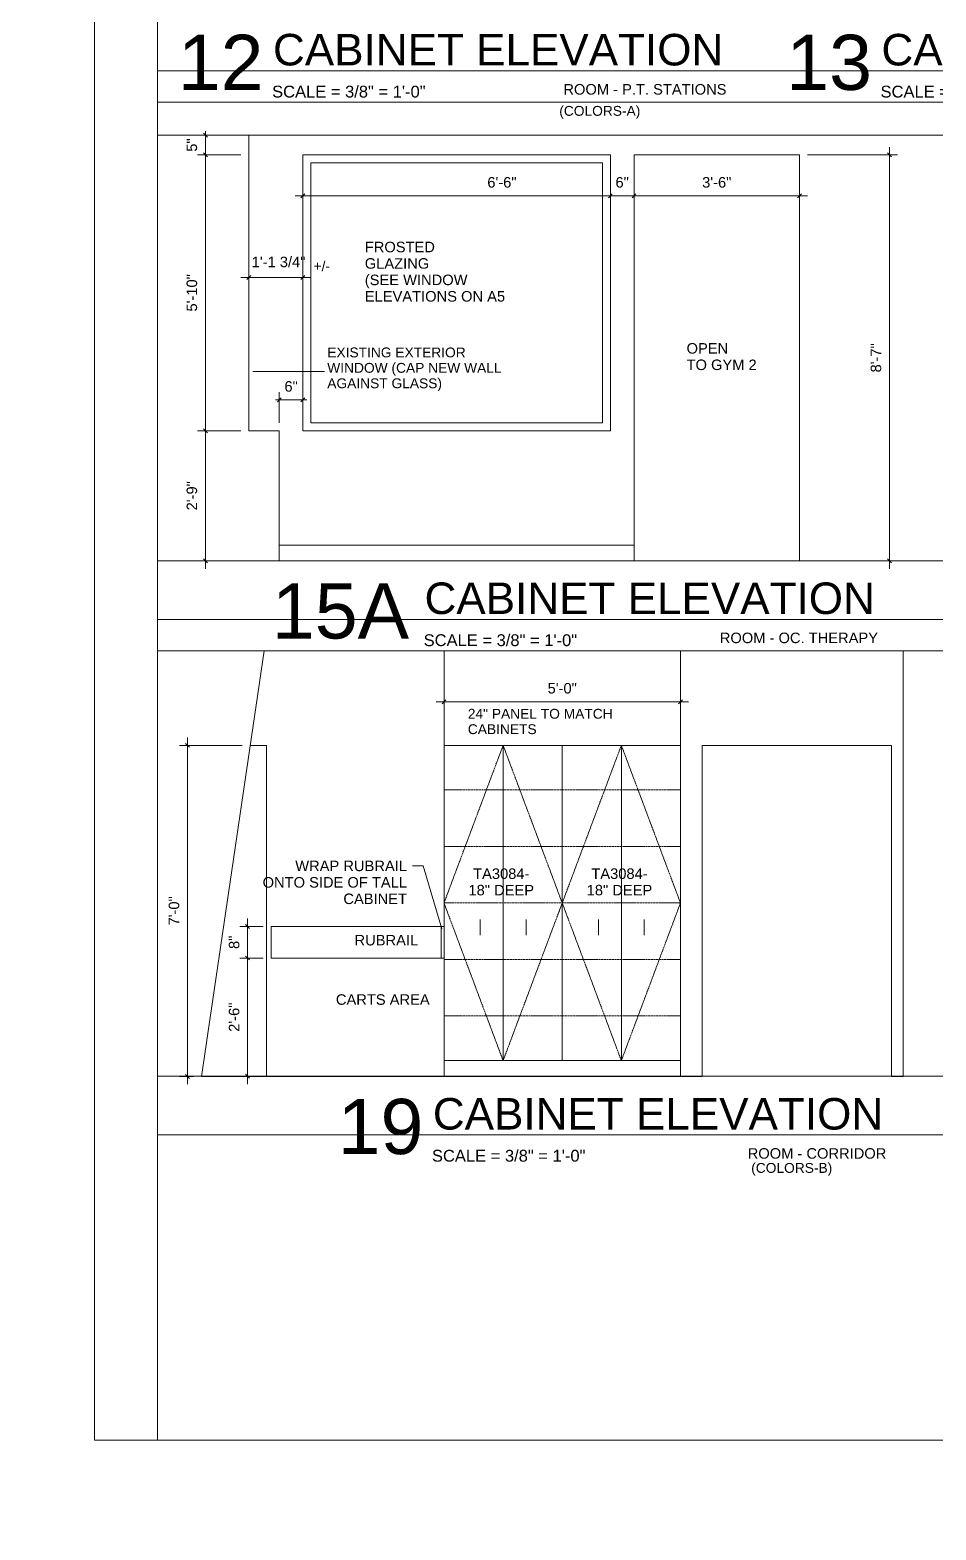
# Model space of a CAD drawing. Header units: inches. Extents: x -2804 to 58974, y -36095 to 66.
# Drawn here: x 22642.4 to 22872.3, y -21581.3 to -21200.7 of the extents above; entities that cross this region are included whole.
import ezdxf

# ---------------------------------------------------------------- set-up
doc = ezdxf.new("R2010")
doc.units = ezdxf.units.IN
doc.header["$MEASUREMENT"] = 0
doc.header["$XCLIPFRAME"] = 2
doc.linetypes.add('IMPORT-DASHED2', pattern=[0.1875, 0.125, -0.0625])
doc.layers.get('DEFPOINTS').update_dxf_attribs({"lineweight": 9})
for name, color, linetype, lineweight in [('003-GRE', 7, 'Continuous', 9), ('007-WHI', 7, 'Continuous', 9), ('15xx-Jefferson-REHAB-pr5_dwg', 45, 'Continuous', 9), ('171-LBLU-SC20', 7, 'Continuous', 9), ('A-DIM', 7, 'Continuous', 9), ('A-TEXT', 7, 'Continuous', 9), ('G-ANNO-REFR', 1, 'Continuous', 9)]:
    doc.layers.add(name, color=color, linetype=linetype, lineweight=lineweight)
doc.styles.add('Arial', font='arial.ttf', dxfattribs={"height": 2.666667})
doc.styles.add('Arial_18', font='arial.ttf', dxfattribs={"height": 14})
doc.styles.add('Arial_19', font='arial.ttf', dxfattribs={"height": 8})
doc.styles.add('Arial_20', font='arial.ttf', dxfattribs={"height": 3})
doc.styles.add('Arial_21', font='arial.ttf', dxfattribs={"height": 2.5})
picture_1 = doc.add_image_def('image1.jpg', size_in_pixel=(1920, 1080))

# ---------------------------------------------------------------- blocks, each defined once
blk = doc.blocks.new('15xx-Jefferson-REHAB-pr5_dwg__ARCHTICK-1286411-Site Locator Map')
at = {"layer": 'A-DIM'}
blk.add_line((-0.5, -0.5), (0.5, 0.5), dxfattribs=at)
blk = doc.blocks.new('15xx-Jefferson-REHAB-pr5_dwg-1211969-Site Locator Map')
at = {"lineweight": 9}
blk.add_line((12332.47, 11627.76), (12242.47, 11627.76), dxfattribs=at)
at = {"lineweight": 9, "flags": 128}
for points in [[(12248.47, 11726.76), (12326.47, 11726.76), (12326.47, 11656.76), (12248.47, 11656.76)], [(12240.41, 11530.95), (12284.26, 11530.95), (12284.26, 11522.96), (12240.41, 11522.96)], [(12284.26, 11530.95), (12283.53, 11530.95), (12283.53, 11522.96), (12284.26, 11522.96)]]:
    blk.add_lwpolyline(points, close=True, dxfattribs=at)
blk.add_lwpolyline([(12248.47, 11664.82), (12248.47, 11656.76), (12326.47, 11656.76)], dxfattribs=at)
at = {"layer": '003-GRE', "flags": 128}
for points in [[(12242.47, 11656.76), (12234.72, 11656.76), (12234.72, 11731.76), (12234.72, 11656.76)], [(12332.47, 11623.76), (12332.47, 11726.76), (12374.47, 11726.76), (12374.47, 11623.76), (12242.47, 11623.76), (12242.47, 11656.76), (12242.47, 11623.76)], [(12239.26, 11492.93), (12239.26, 11576.93), (12235.05, 11576.93)]]:
    blk.add_lwpolyline(points, dxfattribs=at)
blk.add_lwpolyline([(12400.8, 11492.93), (12400.8, 11600.93), (12238.59, 11600.93), (12222.7, 11492.93), (12349.8, 11492.93), (12349.8, 11576.93), (12397.8, 11576.93), (12397.8, 11492.93)], close=True, dxfattribs=at)
at = {"layer": '007-WHI'}
for p, q in [((12284.26, 11492.93), (12284.26, 11600.93)), ((12344.26, 11492.93), (12344.26, 11600.93)), ((12344.26, 11576.93), (12284.26, 11576.93)), ((12299.26, 11496.93), (12299.26, 11576.93)), ((12314.26, 11496.93), (12314.26, 11576.93)), ((12329.26, 11496.93), (12329.26, 11576.93)), ((12293.46, 11532.72), (12293.46, 11528.72)), ((12305.07, 11532.72), (12305.07, 11528.72)), ((12323.46, 11532.72), (12323.46, 11528.72)), ((12335.07, 11532.72), (12335.07, 11528.72)), ((12344.26, 11496.93), (12284.26, 11496.93))]:
    blk.add_line(p, q, dxfattribs=at)
at = {"layer": '007-WHI', "linetype": 'IMPORT-DASHED2'}
for p, q in [((12344.26, 11565.6), (12284.26, 11565.6)), ((12344.26, 11551.27), (12284.26, 11551.27)), ((12344.26, 11522.6), (12284.26, 11522.6)), ((12344.26, 11508.27), (12284.26, 11508.27))]:
    blk.add_line(p, q, dxfattribs=at)
at = {"layer": '007-WHI', "linetype": 'IMPORT-DASHED2', "flags": 128}
blk.add_lwpolyline([(12284.26, 11536.93), (12299.26, 11576.93), (12314.26, 11536.93), (12329.26, 11576.93), (12344.26, 11536.93)], dxfattribs=at)
blk.add_lwpolyline([(12299.26, 11496.93), (12314.26, 11536.93), (12329.26, 11496.93), (12344.26, 11536.93), (12284.26, 11536.93)], close=True, dxfattribs=at)
at = {"layer": '171-LBLU-SC20', "flags": 128}
blk.add_lwpolyline([(12250.47, 11658.76), (12250.47, 11724.76), (12286.47, 11724.76), (12324.47, 11724.76), (12324.47, 11658.76), (12286.47, 11658.76)], close=True, dxfattribs=at)
at = {"layer": 'A-DIM'}
for p, q in [((12232.72, 11731.76), (12221.71, 11731.76)), ((12223.71, 11654.76), (12223.71, 11728.76)), ((12397.29, 11621.76), (12397.29, 11728.76)), ((12234.72, 11724.76), (12234.72, 11693.68)), ((12374.47, 11724.76), (12374.47, 11714.36)), ((12376.47, 11726.76), (12399.29, 11726.76)), ((12328.47, 11716.36), (12246.47, 11716.36)), ((12330.47, 11716.36), (12376.47, 11716.36)), ((12250.47, 11695.68), (12232.72, 11695.68)), ((12242.47, 11658.76), (12242.47, 11666.57)), ((12248.47, 11658.76), (12248.47, 11666.57)), ((12232.72, 11656.76), (12221.71, 11656.76)), ((12223.71, 11621.76), (12223.71, 11658.76)), ((12240.47, 11623.76), (12221.71, 11623.76)), ((12376.47, 11623.76), (12399.29, 11623.76)), ((12282.26, 11587.98), (12346.26, 11587.98)), ((12284.26, 11578.93), (12284.26, 11589.98)), ((12344.26, 11578.93), (12344.26, 11589.98)), ((12219.17, 11578.93), (12219.17, 11490.93)), ((12233.05, 11576.93), (12217.17, 11576.93)), ((12238.41, 11530.95), (12232.43, 11530.95)), ((12234.43, 11520.96), (12234.43, 11532.95)), ((12234.43, 11490.95), (12234.43, 11524.96)), ((12220.7, 11492.93), (12217.17, 11492.93)), ((12237.91, 11492.95), (12232.43, 11492.95))]:
    blk.add_line(p, q, dxfattribs=at)
at = {"layer": 'A-DIM', "flags": 128}
for points in [[(12223.71, 11725.76), (12223.71, 11726.76), (12223.71, 11731.76), (12223.71, 11732.76)], [(12248.47, 11693.68), (12248.47, 11724.76), (12248.47, 11714.36)], [(12325.47, 11716.36), (12326.47, 11716.36), (12332.47, 11716.36), (12333.47, 11716.36)], [(12241.47, 11664.57), (12242.47, 11664.57), (12248.47, 11664.57), (12249.47, 11664.57)]]:
    blk.add_lwpolyline(points, dxfattribs=at)
for points in [[(12221.71, 11726.76), (12232.72, 11726.76)], [(12326.47, 11714.36), (12326.47, 11724.76)], [(12332.47, 11714.36), (12332.47, 11724.76)], [(12232.43, 11522.96), (12238.41, 11522.96)]]:
    blk.add_lwpolyline(points, close=True, dxfattribs=at)
at = {"layer": 'A-TEXT', "flags": 128}
for points in [[(12235.72, 11671.77), (12253.91, 11671.77), (12250.26, 11671.77)], [(12283.7, 11530.41), (12278.99, 11546.37), (12276.27, 11546.37)]]:
    blk.add_lwpolyline(points, dxfattribs=at)
at = {"layer": 'DEFPOINTS'}
for p, q in [((12211.6, 12168.6), (12211.6, 11400.6)), ((12211.6, 11406.57), (12211.6, 12120.5)), ((12211.6, 11748.09), (13187.26, 11748.09)), ((12211.6, 11740.15), (13187.26, 11740.15)), ((12211.6, 11731.76), (13187.26, 11731.76)), ((12211.6, 11623.76), (13187.26, 11623.76)), ((12211.6, 11608.88), (13187.26, 11608.88)), ((12211.6, 11600.95), (13187.26, 11600.95)), ((12211.6, 11492.95), (13187.26, 11492.95)), ((12211.6, 11478.08), (13187.26, 11478.08))]:
    blk.add_line(p, q, dxfattribs=at)
at = {"layer": 'DEFPOINTS', "flags": 128}
blk.add_lwpolyline([(12195.6, 12168.6), (12195.6, 11400.6), (13347.6, 11400.6), (13347.6, 12168.6)], close=True, dxfattribs=at)
for p, rotation in [((12223.71, 11731.76), 270), ((12223.71, 11726.76), 89.99999999999999), ((12223.71, 11726.76), 89.99999999999999), ((12397.29, 11726.76), 89.99999999999999), ((12248.47, 11716.36), 180), ((12332.47, 11716.36), 180), ((12332.47, 11716.36), 180), ((12234.72, 11695.68), 180), ((12248.47, 11664.57), 180), ((12223.71, 11656.76), 89.99999999999999), ((12223.71, 11656.76), 270), ((12223.71, 11623.76), 270), ((12397.29, 11623.76), 270), ((12284.26, 11587.98), 180), ((12219.17, 11576.93), 89.99999999999999), ((12234.43, 11530.95), 89.99999999999999), ((12234.43, 11522.96), 270), ((12234.43, 11522.96), 89.99999999999999), ((12219.17, 11492.93), 270), ((12234.43, 11492.95), 270)]:
    blk.add_blockref('15xx-Jefferson-REHAB-pr5_dwg__ARCHTICK-1286411-Site Locator Map', p, dxfattribs=dict(rotation=rotation))
for p in [(12326.47, 11716.36), (12326.47, 11716.36), (12374.47, 11716.36), (12248.47, 11695.68), (12242.47, 11664.57), (12344.26, 11587.98)]:
    blk.add_blockref('15xx-Jefferson-REHAB-pr5_dwg__ARCHTICK-1286411-Site Locator Map', p)
at = {"layer": 'A-DIM', "char_height": 2.667, "attachment_point": 2, "rotation": 90, "line_spacing_factor": 0.938532, "style": 'Arial'}
for s, insert, width in [('5"', (12218.94, 11729.26), 4.0344), ('5\'-10"', (12218.94, 11691.76), 11.2898), ('8\'-7"', (12392.52, 11675.26), 8.8171), ('2\'-9"', (12218.94, 11640.26), 8.8171), ('7\'-0"', (12214.4, 11534.93), 8.8171), ('8"', (12229.66, 11526.95), 4.0344), ('2\'-6"', (12229.66, 11507.95), 8.8171)]:
    blk.add_mtext(s, dxfattribs=dict(at, insert=insert, width=width))
at = {"layer": 'A-DIM', "char_height": 2.667, "attachment_point": 2, "line_spacing_factor": 0.938532, "style": 'Arial'}
for s, insert, width in [('6\'-6"', (12298.96, 11721.13), 8.8171), ('6"', (12329.47, 11721.13), 4.0344), ('3\'-6"', (12353.47, 11721.13), 8.8171), ('1\'-1 3/4"', (12242.28, 11700.93), 16.2352), ('6"', (12245.47, 11669.34), 4.0344), ('5\'-0"', (12314.26, 11592.75), 8.8171)]:
    blk.add_mtext(s, dxfattribs=dict(at, insert=insert, width=width))
at = {"layer": 'A-TEXT', "line_spacing_factor": 0.938532}
for s, insert, char_height, width, attachment_point, style in [('12', (12227.59, 11757.24), 14, 25.9606, 2, 'Arial_18'), ('CABINET ELEVATION', (12240.87, 11757.46), 8, 135.9658, 1, 'Arial_19'), ('13', (12381.98, 11757.24), 14, 25.9606, 2, 'Arial_18'), ('CABINET ELEVATION', (12395.26, 11757.46), 8, 135.9658, 1, 'Arial_19'), ('SCALE = 3/8" = 1\'-0"', (12240.64, 11744.32), 3, 46.3387, 1, 'Arial_20'), ('ROOM - P.T. STATIONS', (12355.94, 11744.73), 2.6667, 49.2262, 3, 'Arial'), ('SCALE = 3/8" = 1\'-0"', (12395.03, 11744.32), 3, 46.3387, 1, 'Arial_20'), ('(COLORS-A)', (12313.51, 11739.18), 2.5, 24.4319, 1, 'Arial_21'), ('FROSTED\\PGLAZING\\P(SEE WINDOW\\PELEVATIONS ON A5', (12264.16, 11704.72), 2.6667, 41.4827, 1, 'Arial'), ('+/-', (12251.17, 11699.78), 2.5, 4.9413, 1, 'Arial_21'), ('EXISTING EXTERIOR\\PWINDOW (CAP NEW WALL\\PAGAINST GLASS)', (12254.64, 11677.88), 2.5, 52.1885, 1, 'Arial_21'), ('OPEN\\PTO GYM 2', (12345.81, 11679), 2.667, 21.0505, 1, 'Arial'), ('15A', (12257.99, 11618.03), 14, 41.5027, 2, 'Arial_18'), ('CABINET ELEVATION', (12279.32, 11618.25), 8, 135.9658, 1, 'Arial_19'), ('ROOM - OC. THERAPY', (12394.39, 11605.53), 2.6667, 47.6645, 3, 'Arial'), ('SCALE = 3/8" = 1\'-0"', (12279.09, 11605.11), 3, 46.3387, 1, 'Arial_20'), ('24" PANEL TO MATCH\\PCABINETS', (12290.3, 11586.19), 2.5, 42.8244, 1, 'Arial_21'), ('WRAP RUBRAIL\\PONTO SIDE OF TALL\\PCABINET', (12274.87, 11547.67), 2.6667, 42.9794, 3, 'Arial'), ('TA3084-\\P18" DEEP', (12298.79, 11545.7), 2.667, 19.749, 2, 'Arial'), ('TA3084-\\P18" DEEP', (12328.79, 11545.7), 2.667, 19.749, 2, 'Arial'), ('RUBRAIL', (12269.63, 11528.83), 2.667, 19.1959, 2, 'Arial'), ('CARTS AREA', (12268.73, 11513.76), 2.667, 28.3059, 2, 'Arial'), ('CABINET ELEVATION', (12281.43, 11487.43), 8, 135.9658, 1, 'Arial_19'), ('19', (12268.15, 11487.21), 14, 25.9606, 2, 'Arial_18'), ('SCALE = 3/8" = 1\'-0"', (12281.2, 11474.29), 3, 46.3387, 1, 'Arial_20'), ('ROOM - CORRIDOR', (12396.5, 11474.71), 2.6667, 41.7756, 3, 'Arial'), ('(COLORS-B)', (12362.21, 11470.95), 2.5, 24.4319, 1, 'Arial_21')]:
    blk.add_mtext(s, dxfattribs=dict(at, insert=insert, char_height=char_height, width=width, attachment_point=attachment_point, style=style))

msp = doc.modelspace()

# ---------------------------------------------------------------- block references
at = {"layer": '15xx-Jefferson-REHAB-pr5_dwg', "color": 7}
msp.add_blockref('15xx-Jefferson-REHAB-pr5_dwg-1211969-Site Locator Map', (10463.16, -32959.13), dxfattribs=at)

# ---------------------------------------------------------------- pictures from other files: only their frames are drawn
at = {"layer": 'G-ANNO-REFR'}
image = msp.add_image(picture_1, insert=(2622.27, -39288.79), size_in_units=(58514.29, 32914.29), dxfattribs=at)
image.set_boundary_path([(6.22075, 974.7155), (6.22075, 84.07945), (1848.5501, 84.07945), (1848.5501, 974.7155), (6.22075, 974.7155)])
image.dxf.flags = 15

doc.saveas('drawing.dxf')
